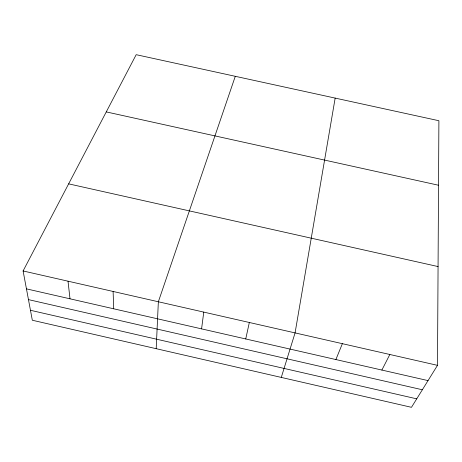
<?xml version="1.0" encoding="UTF-8"?>
<svg xmlns="http://www.w3.org/2000/svg" width="462" height="462" viewBox="0 0 462 462"><rect width="100%" height="100%" fill="white"/><g stroke="black" fill="none" stroke-linecap="round" stroke-linejoin="round"><path stroke-width="0.69" d="M437.497 365.344L438.9 120.726L136.186 54.683L23.1 270.957L32.323 320.241L411.469 407.317L437.497 365.344L23.1 270.957M156.191 348.689L158.356 301.761L235.285 76.305M201.576 328.875L203.765 312.104M335.164 98.094L295.074 332.906L281.277 377.419M245.738 338.964L249.336 322.488M335.886 359.557L342.371 343.676M381.872 370.062L389.847 354.493M106.266 111.908L438.53 185.239M68.647 183.859L438.063 266.568M26.45 288.865L428.031 380.607M28.465 299.619L422.349 389.766M30.457 310.279L416.724 398.839M68.024 281.191L70.005 298.816M113.109 291.458L113.71 308.801"/></g></svg>
